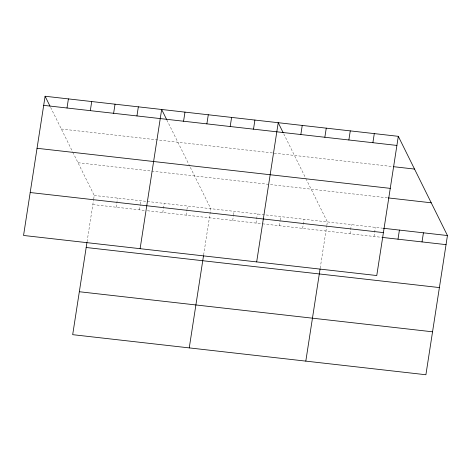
<?xml version="1.0" encoding="UTF-8"?>
<svg xmlns="http://www.w3.org/2000/svg" width="471" height="471" viewBox="0 0 471 471"><rect width="100%" height="100%" fill="white"/><g stroke="black" fill="none" stroke-linecap="round" stroke-linejoin="round"><path stroke-width="0.35" stroke-dasharray="2.35 1.77" d="M87.064 241.77L93.588 199.663M93.694 198.962L94.235 195.459L73.158 152.91M116.137 207.205L117.55 198.108M139.451 209.848L140.211 204.95M140.317 204.249L140.858 200.752M162.766 212.498L164.173 203.395M186.074 215.141L186.834 210.243M186.94 209.542L187.482 206.039M203.625 254.999L210.796 208.688L190.025 166.752M232.698 220.434L233.457 215.53M233.569 214.829L234.111 211.332M256.012 223.077L257.419 213.975M279.327 225.721L280.08 220.822M280.192 220.122L280.734 216.625M302.635 228.364L304.042 219.268M320.186 268.223L326.709 226.109M326.815 225.415L327.357 221.912L306.285 179.363M349.965 233.734L351.378 224.638M373.986 236.46L375.393 227.363M61.312 128.995L392.696 166.593M78.021 162.725L388.292 197.926M94.235 195.459L382.67 228.188M92.828 204.561L144.55 210.431M147.464 210.761L261.841 223.737M262.571 223.819L381.263 237.29M283.736 133.835L305.979 178.75M166.852 119.958L189.719 166.133M50.615 107.388L72.858 152.298"/><path stroke-width="0.71" d="M45.098 96.255L23.55 235.459L376.765 275.541L398.313 136.331L45.098 96.255L49.967 106.075M67.006 108L68.413 98.898M90.314 110.644L91.727 101.548M86.952 242.488L72.687 334.669L425.902 374.745L447.45 235.541L398.313 136.331M113.629 113.287L115.036 104.191M136.943 115.937L138.35 106.835M140.111 248.688L161.659 109.478L166.528 119.304M183.566 121.224L184.973 112.127M206.875 123.867L208.288 114.771M189.248 347.892L203.519 255.712M230.189 126.516L231.597 117.414M253.504 129.16L254.911 120.058M256.671 261.911L278.22 122.707L283.089 132.528M300.834 134.529L302.241 125.433M324.849 137.255L326.262 128.153M305.809 361.122L320.08 268.935M348.87 139.981L350.277 130.879M372.891 142.707L374.298 133.605M398.007 239.186L399.414 230.089M422.022 241.911L423.429 232.815M43.691 105.357L396.906 145.433M393.42 166.675L414.527 169.071M37.044 148.288L390.259 188.365M388.292 197.926L431.236 202.801M383.4 228.27L447.45 235.541M30.197 192.527L383.412 232.603M381.993 237.372L446.043 244.637M86.181 247.499L439.396 287.575M79.334 291.732L432.549 331.808"/></g></svg>
